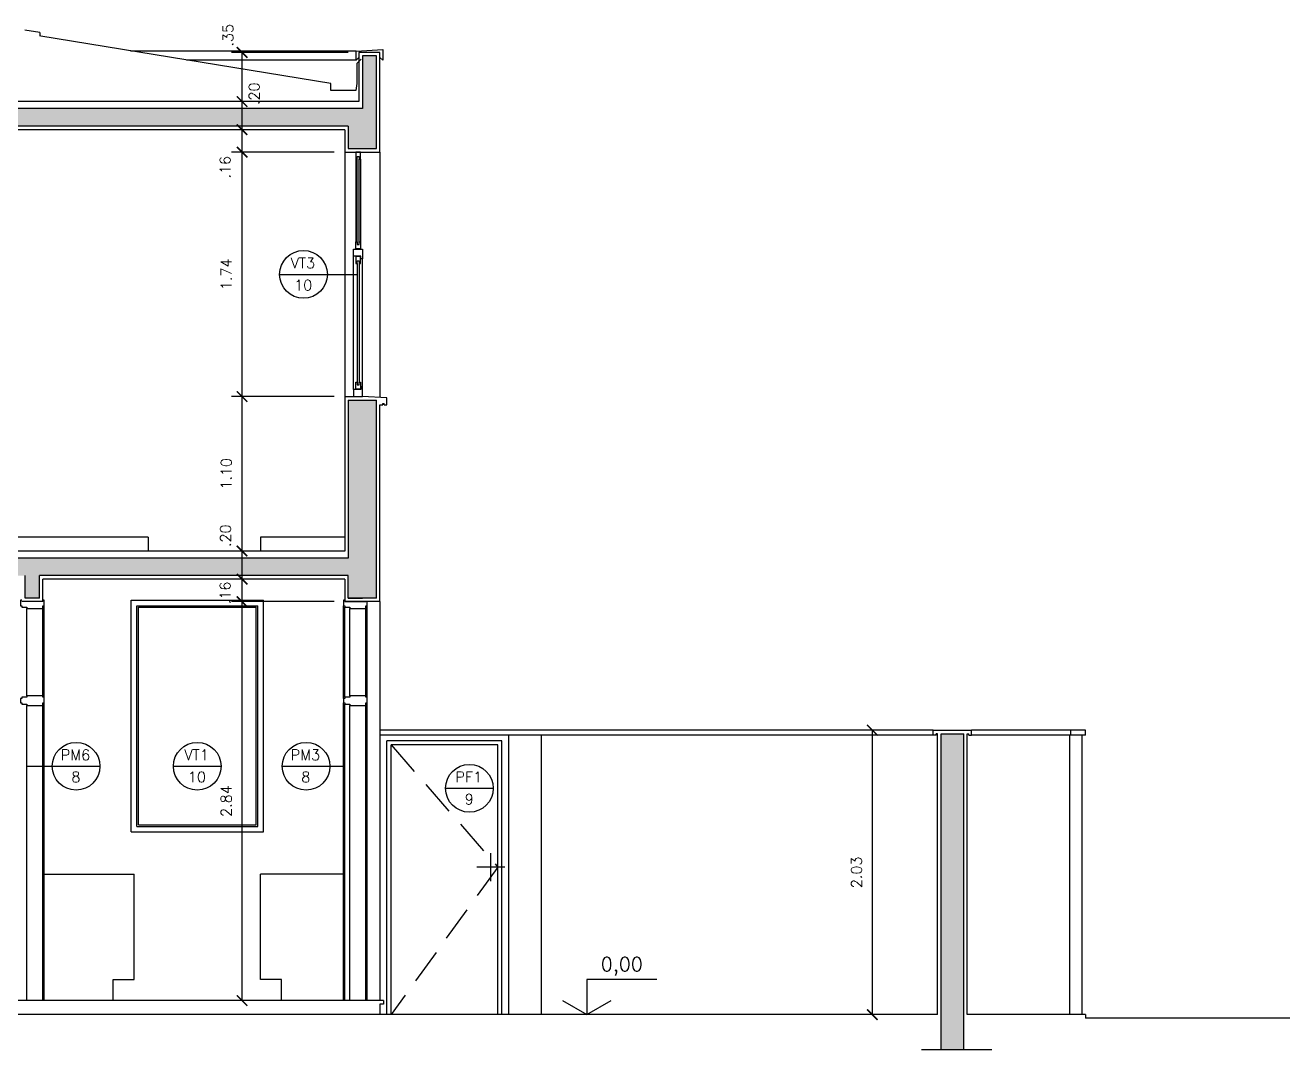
# Model space of a CAD drawing. Header units: millimetres. Extents: x 128 to 761, y 122 to 191.
# Drawn here: x 320.2 to 329.2, y 123.83 to 131.12 of the extents above; entities that cross this region are included whole.
import ezdxf

# ---------------------------------------------------------------- set-up
doc = ezdxf.new("R2010")
doc.units = ezdxf.units.MM
doc.linetypes.add('HIDDEN', pattern=[0.375, 0.25, -0.125])
for name, color, linetype in [('ALV', 5, 'Continuous'), ('CAIX', 2, 'Continuous'), ('CAIXN', 7, 'Continuous'), ('COTAS', 1, 'Continuous'), ('LPROJ', 7, 'HIDDEN'), ('LVISTA', 1, 'Continuous'), ('LVISTA01', 8, 'Continuous'), ('LVISTA02', 1, 'Continuous'), ('NOTAS', 2, 'Continuous'), ('REVEST', 2, 'Continuous'), ('SOLID', 8, 'Continuous')]:
    doc.layers.add(name, color=color, linetype=linetype)
doc.styles.add('60-50', font='romans.shx', dxfattribs={"height": 0.075})
doc.styles.add('80-50', font='romans.shx', dxfattribs={"height": 0.1})
doc.dimstyles.new('50', dxfattribs={"dimtxt": 0.1, "dimasz": 2.5, "dimexe": 1.25, "dimexo": 0.625, "dimgap": 0.075, "dimtad": 1, "dimzin": 0, "dimdsep": 46, "dimtxsty": '60-50', "dimcen": 2.5, "dimclrt": 3, "dimadec": 0, "dimazin": 0, "dimtfac": 1, "dimtmove": 0, "dimatfit": 3, "dimfxl": 1, "dimarcsym": 0})

# ---------------------------------------------------------------- blocks, each defined once
blk = doc.blocks.new('_ARCHTICK')
at = {"color": 0, "linetype": 'ByBlock', "const_width": 0.15}
blk.add_lwpolyline([(-0.5, -0.5), (0.5, 0.5)], dxfattribs=at)
blk = doc.blocks.new('*D315')
at = {"layer": 'COTAS', "color": 0, "lineweight": -2}
for p, q in [((322.4002, 127.0152), (321.6687, 127.0152)), ((321.7437, 124.1752), (321.7437, 127.0152))]:
    blk.add_line(p, q, dxfattribs=at)
at = {"layer": 'DEFPOINTS', "color": 0}
for p in [(321.7437, 127.0152), (322.4752, 127.0152), (321.7437, 124.1752)]:
    blk.add_point(p, dxfattribs=at)
at = {"layer": 'COTAS', "color": 0, "lineweight": -2, "xscale": 0.075, "yscale": 0.075, "zscale": 0.075}
for p, rotation in [((321.7437, 127.0152), 90), ((321.7437, 124.1752), 270)]:
    blk.add_blockref('_ARCHTICK', p, dxfattribs=dict(at, rotation=rotation))
at = {"layer": 'COTAS', "color": 3, "insert": (321.6312, 125.5952), "char_height": 0.075, "attachment_point": 5, "rotation": 90, "style": '60-50'}
blk.add_mtext('2.84', dxfattribs=at)
blk = doc.blocks.new('*D316')
at = {"layer": 'COTAS', "color": 0, "lineweight": -2}
blk.add_line((321.7437, 127.0152), (321.7437, 127.1752), dxfattribs=at)
at = {"layer": 'DEFPOINTS', "color": 0}
for p in [(321.7437, 127.1752), (321.7437, 127.1752), (322.4752, 127.0152)]:
    blk.add_point(p, dxfattribs=at)
at = {"layer": 'COTAS', "color": 0, "lineweight": -2, "xscale": 0.075, "yscale": 0.075, "zscale": 0.075}
for p, rotation in [((321.7437, 127.1752), 90), ((321.7437, 127.0152), 270)]:
    blk.add_blockref('_ARCHTICK', p, dxfattribs=dict(at, rotation=rotation))
at = {"layer": 'COTAS', "color": 3, "insert": (321.6233, 127.0776), "char_height": 0.075, "attachment_point": 5, "rotation": 90, "style": '60-50'}
blk.add_mtext('.16', dxfattribs=at)
blk = doc.blocks.new('*D317')
at = {"layer": 'COTAS', "color": 0, "lineweight": -2}
blk.add_line((321.7437, 127.1752), (321.7437, 127.3752), dxfattribs=at)
at = {"layer": 'DEFPOINTS', "color": 0}
for p in [(321.7437, 127.3752), (321.7437, 127.3752), (321.7437, 127.1752)]:
    blk.add_point(p, dxfattribs=at)
at = {"layer": 'COTAS', "color": 0, "lineweight": -2, "xscale": 0.075, "yscale": 0.075, "zscale": 0.075}
for p, rotation in [((321.7437, 127.3752), 90), ((321.7437, 127.1752), 270)]:
    blk.add_blockref('_ARCHTICK', p, dxfattribs=dict(at, rotation=rotation))
at = {"layer": 'COTAS', "color": 3, "insert": (321.6262, 127.4844), "char_height": 0.075, "attachment_point": 5, "rotation": 90, "style": '60-50'}
blk.add_mtext('.20', dxfattribs=at)
blk = doc.blocks.new('*D318')
at = {"layer": 'COTAS', "color": 0, "lineweight": -2}
for p, q in [((322.4002, 128.4752), (321.6687, 128.4752)), ((321.7437, 127.3752), (321.7437, 128.4752))]:
    blk.add_line(p, q, dxfattribs=at)
at = {"layer": 'DEFPOINTS', "color": 0}
for p in [(321.7437, 128.4752), (322.4752, 128.4752), (321.7437, 127.3752)]:
    blk.add_point(p, dxfattribs=at)
at = {"layer": 'COTAS', "color": 0, "lineweight": -2, "xscale": 0.075, "yscale": 0.075, "zscale": 0.075}
for p, rotation in [((321.7437, 128.4752), 90), ((321.7437, 127.3752), 270)]:
    blk.add_blockref('_ARCHTICK', p, dxfattribs=dict(at, rotation=rotation))
at = {"layer": 'COTAS', "color": 3, "insert": (321.6312, 127.9252), "char_height": 0.075, "attachment_point": 5, "rotation": 90, "style": '60-50'}
blk.add_mtext('1.10', dxfattribs=at)
blk = doc.blocks.new('*D319')
at = {"layer": 'COTAS', "color": 0, "lineweight": -2}
for p, q in [((322.4002, 130.2152), (321.6687, 130.2152)), ((321.7437, 128.4752), (321.7437, 130.2152))]:
    blk.add_line(p, q, dxfattribs=at)
at = {"layer": 'DEFPOINTS', "color": 0}
for p in [(321.7437, 130.2152), (322.4752, 130.2152), (322.4752, 128.4752)]:
    blk.add_point(p, dxfattribs=at)
at = {"layer": 'COTAS', "color": 0, "lineweight": -2, "xscale": 0.075, "yscale": 0.075, "zscale": 0.075}
for p, rotation in [((321.7437, 130.2152), 90), ((321.7437, 128.4752), 270)]:
    blk.add_blockref('_ARCHTICK', p, dxfattribs=dict(at, rotation=rotation))
at = {"layer": 'COTAS', "color": 3, "insert": (321.6312, 129.3452), "char_height": 0.075, "attachment_point": 5, "rotation": 90, "style": '60-50'}
blk.add_mtext('1.74', dxfattribs=at)
blk = doc.blocks.new('*D320')
at = {"layer": 'COTAS', "color": 0, "lineweight": -2}
blk.add_line((321.7437, 130.2152), (321.7437, 130.3752), dxfattribs=at)
at = {"layer": 'DEFPOINTS', "color": 0}
for p in [(321.7437, 130.3752), (321.7437, 130.3752), (322.4752, 130.2152)]:
    blk.add_point(p, dxfattribs=at)
at = {"layer": 'COTAS', "color": 0, "lineweight": -2, "xscale": 0.075, "yscale": 0.075, "zscale": 0.075}
for p, rotation in [((321.7437, 130.3752), 90), ((321.7437, 130.2152), 270)]:
    blk.add_blockref('_ARCHTICK', p, dxfattribs=dict(at, rotation=rotation))
at = {"layer": 'COTAS', "color": 3, "insert": (321.6235, 130.1081), "char_height": 0.075, "attachment_point": 5, "rotation": 90, "style": '60-50'}
blk.add_mtext('.16', dxfattribs=at)
blk = doc.blocks.new('*D321')
at = {"layer": 'COTAS', "color": 0, "lineweight": -2}
blk.add_line((321.7437, 130.3752), (321.7437, 130.5752), dxfattribs=at)
at = {"layer": 'DEFPOINTS', "color": 0}
for p in [(321.7437, 130.5752), (321.7437, 130.5752), (321.7437, 130.3752)]:
    blk.add_point(p, dxfattribs=at)
at = {"layer": 'COTAS', "color": 0, "lineweight": -2, "xscale": 0.075, "yscale": 0.075, "zscale": 0.075}
for p, rotation in [((321.7437, 130.5752), 90), ((321.7437, 130.3752), 270)]:
    blk.add_blockref('_ARCHTICK', p, dxfattribs=dict(at, rotation=rotation))
at = {"layer": 'COTAS', "color": 3, "insert": (321.83, 130.6312), "char_height": 0.075, "attachment_point": 5, "rotation": 90, "style": '60-50'}
blk.add_mtext('.20', dxfattribs=at)
blk = doc.blocks.new('*D322')
at = {"layer": 'COTAS', "color": 0, "lineweight": -2}
for p, q in [((322.5002, 130.9252), (321.6687, 130.9252)), ((321.7437, 130.5752), (321.7437, 130.9252))]:
    blk.add_line(p, q, dxfattribs=at)
at = {"layer": 'DEFPOINTS', "color": 0}
for p in [(321.7437, 130.9252), (322.5752, 130.9252), (321.7437, 130.5752)]:
    blk.add_point(p, dxfattribs=at)
at = {"layer": 'COTAS', "color": 0, "lineweight": -2, "xscale": 0.075, "yscale": 0.075, "zscale": 0.075}
for p, rotation in [((321.7437, 130.9252), 90), ((321.7437, 130.5752), 270)]:
    blk.add_blockref('_ARCHTICK', p, dxfattribs=dict(at, rotation=rotation))
at = {"layer": 'COTAS', "color": 3, "insert": (321.6436, 131.0475), "char_height": 0.075, "attachment_point": 5, "rotation": 90, "style": '60-50'}
blk.add_mtext('.35', dxfattribs=at)
blk = doc.blocks.new('*D329')
at = {"layer": 'COTAS', "color": 0, "lineweight": -2}
for p, q in [((326.5909, 126.1002), (326.1567, 126.1002)), ((326.2317, 124.0752), (326.2317, 126.1002)), ((326.6209, 124.0752), (326.1567, 124.0752))]:
    blk.add_line(p, q, dxfattribs=at)
at = {"layer": 'DEFPOINTS', "color": 0}
for p in [(326.2317, 126.1002), (326.6659, 126.1002), (326.6959, 124.0752)]:
    blk.add_point(p, dxfattribs=at)
at = {"layer": 'COTAS', "color": 0, "lineweight": -2, "xscale": 0.075, "yscale": 0.075, "zscale": 0.075}
for p, rotation in [((326.2317, 126.1002), 90), ((326.2317, 124.0752), 270)]:
    blk.add_blockref('_ARCHTICK', p, dxfattribs=dict(at, rotation=rotation))
at = {"layer": 'COTAS', "color": 3, "insert": (326.1192, 125.0877), "char_height": 0.075, "attachment_point": 5, "rotation": 90, "style": '60-50'}
blk.add_mtext('2.03', dxfattribs=at)

msp = doc.modelspace()

# ---------------------------------------------------------------- hatches: boundary and pattern name
at = {"layer": 'SOLID'}
h = msp.add_hatch(color=256, dxfattribs=at)
h.paths.add_polyline_path([(302.9502, 130.5252), (302.9502, 130.9002), (302.8502, 130.9002), (302.8502, 130.4002), (303.8502, 130.4002), (303.8502, 130.2502), (303.9502, 130.2502), (303.9502, 130.4002), (305.4502, 130.4002), (305.4502, 130.2402), (305.5502, 130.2402), (305.5502, 130.4002), (311.4502, 130.4002), (311.4502, 130.2402), (311.5502, 130.2402), (311.5502, 130.4002), (317.4002, 130.4002), (317.4002, 130.2402), (317.5002, 130.2402), (317.5002, 130.4002), (322.5002, 130.4002), (322.5002, 130.2402), (322.7002, 130.2402), (322.7002, 130.9002), (322.6002, 130.9002), (322.6002, 130.5252)])
h.paths.add_polyline_path([(302.8502, 127.3252), (302.8502, 127.2002), (303.8502, 127.2002), (303.8502, 127.0502), (303.9502, 127.0502), (303.9502, 127.2002), (313.2502, 127.2002), (313.2502, 127.0402), (313.3502, 127.0402), (313.3502, 127.2002), (314.4002, 127.2002), (314.4002, 127.0402), (314.5002, 127.0402), (314.5002, 127.2002), (317.4002, 127.2002), (317.4002, 127.0402), (317.5002, 127.0402), (317.5002, 127.2002), (320.2002, 127.2002), (320.2002, 127.0402), (320.3002, 127.0402), (320.3002, 127.2002), (322.5002, 127.2002), (322.5002, 127.0402), (322.7002, 127.0402), (322.7002, 128.4502), (322.5002, 128.4502), (322.5002, 127.3252)])
msp.add_hatch(color=256, dxfattribs=at).paths.add_polyline_path([(326.883, 126.0752), (326.7209, 126.0752), (326.7209, 123.8252), (326.883, 123.8252)])

# ---------------------------------------------------------------- linework, layer by layer
at = {"layer": 'ALV'}
for p, q in [((322.6002, 130.9002), (322.6002, 130.5252)), ((322.7002, 130.9002), (322.6002, 130.9002)), ((322.7002, 130.2402), (322.7002, 130.9002)), ((322.6002, 130.5252), (302.9502, 130.5252)), ((322.5002, 130.4002), (317.5002, 130.4002)), ((322.5002, 130.4002), (322.5002, 130.2402)), ((322.5002, 130.2402), (322.7002, 130.2402)), ((322.5002, 128.4502), (322.5002, 127.3252)), ((322.5002, 128.4502), (322.7002, 128.4502)), ((322.7002, 127.0402), (322.7002, 128.4502)), ((322.5002, 127.3252), (302.8502, 127.3252)), ((320.2002, 127.0402), (320.2002, 127.2002)), ((322.5002, 127.2002), (320.3002, 127.2002)), ((320.3002, 127.0402), (320.3002, 127.2002)), ((322.5002, 127.0402), (322.5002, 127.2002)), ((320.3002, 127.0402), (320.2002, 127.0402)), ((322.7002, 127.0402), (322.5002, 127.0402)), ((322.5002, 127.0402), (322.6002, 127.0402)), ((326.7209, 123.8252), (326.7209, 126.0752)), ((326.7209, 126.0752), (326.883, 126.0752)), ((326.883, 123.8252), (326.883, 126.0752))]:
    msp.add_line(p, q, dxfattribs=at)
at = {"layer": 'CAIX', "color": 1}
for p, q in [((322.4752, 130.2152), (322.4752, 128.4752)), ((322.7252, 130.2152), (322.7252, 128.4689)), ((322.5527, 130.1652), (322.5527, 129.5779)), ((322.5877, 130.1652), (322.5877, 129.5779)), ((322.5375, 128.5252), (322.5375, 129.4752)), ((322.6002, 128.5452), (322.6002, 129.4552))]:
    msp.add_line(p, q, dxfattribs=at)
at = {"layer": 'CAIX'}
for p, q in [((322.5627, 129.5779), (322.5627, 130.1652)), ((322.5777, 129.5779), (322.5777, 130.1652)), ((322.5627, 129.4224), (322.5627, 128.5779)), ((322.5777, 129.4224), (322.5777, 128.5779)), ((320.2102, 126.3452), (320.2102, 126.9652)), ((322.4752, 126.3352), (322.4752, 126.9752)), ((322.5102, 126.3452), (322.5102, 126.9652)), ((320.2102, 124.1752), (320.2102, 126.2752)), ((322.4752, 124.1752), (322.4752, 126.2852)), ((322.5102, 124.1752), (322.5102, 126.2752))]:
    msp.add_line(p, q, dxfattribs=at)
for points in [[(322.5752, 130.8902), (322.5552, 130.8702), (322.5552, 130.9352), (322.7452, 130.9452), (322.7452, 130.8702), (322.7252, 130.8902)], [(322.5912, 130.8765), (322.5612, 130.8465), (322.5612, 130.7039), (322.5536, 130.6545)], [(322.6002, 128.4752), (322.6002, 128.5452), (322.5902, 128.5452), (322.5902, 128.5252), (322.5375, 128.5252), (322.5375, 128.4752)], [(320.1752, 127.0252), (320.1652, 127.0252), (320.1652, 126.9852), (320.1752, 126.9852), (320.1752, 126.9752), (320.2102, 126.9752), (320.2102, 126.9652), (320.3252, 126.9652), (320.3252, 126.9852), (320.3352, 126.9852), (320.3352, 127.0252), (320.3252, 127.0252)], [(322.4752, 127.0252), (322.4652, 127.0252), (322.4652, 126.9852), (322.4752, 126.9852), (322.4752, 126.9752), (322.5102, 126.9752), (322.5102, 126.9652), (322.6252, 126.9652), (322.6252, 126.9852), (322.6352, 126.9852), (322.6352, 127.0152)]]:
    msp.add_lwpolyline(points, dxfattribs=at)
for points in [[(322.5527, 130.2152), (322.5527, 130.1652), (322.5627, 130.1652), (322.5627, 130.1852), (322.5777, 130.1852), (322.5777, 130.1652), (322.5877, 130.1652), (322.5877, 130.2152)], [(322.5527, 129.5279), (322.5527, 129.5779), (322.5627, 129.5779), (322.5627, 129.5579), (322.5777, 129.5579), (322.5777, 129.5779), (322.5877, 129.5779), (322.5877, 129.5279)], [(322.6002, 129.5252), (322.6002, 129.4552), (322.5902, 129.4552), (322.5902, 129.4752), (322.5375, 129.4752), (322.5375, 129.5252)], [(322.5527, 129.4724), (322.5527, 129.4224), (322.5627, 129.4224), (322.5627, 129.4424), (322.5777, 129.4424), (322.5777, 129.4224), (322.5877, 129.4224), (322.5877, 129.4724)], [(322.5527, 128.5279), (322.5527, 128.5779), (322.5627, 128.5779), (322.5627, 128.5579), (322.5777, 128.5579), (322.5777, 128.5779), (322.5877, 128.5779), (322.5877, 128.5279)], [(320.2102, 126.3352), (320.1752, 126.3352), (320.1752, 126.3252), (320.1652, 126.3252), (320.1652, 126.2952), (320.1752, 126.2952), (320.1752, 126.2852), (320.2102, 126.2852), (320.2102, 126.2752), (320.3252, 126.2752), (320.3252, 126.2952), (320.3352, 126.2952), (320.3352, 126.3352), (320.3252, 126.3352), (320.3252, 126.3452), (320.2102, 126.3452)], [(322.5102, 126.3352), (322.4752, 126.3352), (322.4752, 126.3252), (322.4652, 126.3252), (322.4652, 126.2952), (322.4752, 126.2952), (322.4752, 126.2852), (322.5102, 126.2852), (322.5102, 126.2752), (322.6252, 126.2752), (322.6252, 126.2952), (322.6352, 126.2952), (322.6352, 126.3352), (322.6252, 126.3352), (322.6252, 126.3452), (322.5102, 126.3452)]]:
    msp.add_lwpolyline(points, close=True, dxfattribs=at)
at = {"layer": 'CAIXN', "color": 8, "ltscale": 0.5}
for p, q in [((322.0112, 129.3452), (322.5627, 129.3452)), ((320.2102, 125.8432), (320.7321, 125.8432)), ((321.2545, 125.8432), (321.5945, 125.8432)), ((322.0295, 125.8432), (322.4752, 125.8432)), ((323.1926, 125.6861), (323.5326, 125.6861))]:
    msp.add_line(p, q, dxfattribs=at)
for centre in [(322.1812, 129.3452), (320.5621, 125.8432), (321.4245, 125.8432), (322.1995, 125.8432), (323.3626, 125.6861)]:
    msp.add_circle(centre, 0.17, dxfattribs=at)
at = {"layer": 'LPROJ'}
for p, q in [((322.8052, 125.9952), (323.5644, 125.1252)), ((323.5644, 125.1252), (322.8052, 124.0752))]:
    msp.add_line(p, q, dxfattribs=at)
at = {"layer": 'LVISTA', "color": 2}
for p, q in [((322.3752, 130.6545), (322.3752, 130.7043)), ((322.5536, 130.6545), (322.3752, 130.6545))]:
    msp.add_line(p, q, dxfattribs=at)
at = {"layer": 'LVISTA01'}
for p, q in [((322.5552, 130.9351), (320.9484, 130.9351)), ((322.5552, 130.8702), (321.3478, 130.8702)), ((320.3252, 125.0752), (320.9752, 125.0752)), ((320.9752, 124.3252), (320.9752, 125.0752)), ((321.8752, 124.3252), (321.8752, 125.0752)), ((322.4752, 125.0752), (321.8752, 125.0752)), ((320.8252, 124.3252), (320.9752, 124.3252)), ((320.8252, 124.1752), (320.8252, 124.3252)), ((322.0252, 124.3252), (321.8752, 124.3252)), ((322.0252, 124.1752), (322.0252, 124.3252))]:
    msp.add_line(p, q, dxfattribs=at)
at = {"layer": 'LVISTA02', "color": 2}
for p, q in [((320.3027, 131.0676), (320.1967, 131.0848)), ((320.3027, 131.0676), (320.3027, 131.0401)), ((322.3752, 130.7043), (320.3097, 131.0401))]:
    msp.add_line(p, q, dxfattribs=at)
at = {"layer": 'LVISTA02'}
for p, q in [((321.0752, 127.4752), (319.6752, 127.4752)), ((321.0752, 127.4752), (321.0752, 127.3752)), ((322.4752, 127.4752), (321.8752, 127.4752)), ((321.8752, 127.4752), (321.8752, 127.3752)), ((320.3252, 126.3452), (320.3252, 126.9652)), ((320.3352, 126.3352), (320.3352, 126.9852)), ((320.9552, 125.3752), (320.9552, 127.0252)), ((320.9552, 127.0252), (321.8952, 127.0252)), ((320.9952, 125.4152), (320.9952, 126.9852)), ((320.9952, 126.9852), (321.8552, 126.9852)), ((321.0052, 125.4252), (321.0052, 126.9752)), ((321.0052, 126.9752), (321.8452, 126.9752)), ((321.8452, 125.4252), (321.8452, 126.9752)), ((321.8552, 125.4152), (321.8552, 126.9852)), ((321.8952, 125.3752), (321.8952, 127.0252)), ((322.4652, 126.3252), (322.4652, 126.9852)), ((322.6252, 126.3452), (322.6252, 126.9652)), ((322.6352, 126.3352), (322.6352, 126.9852)), ((322.7252, 127.0152), (322.7252, 124.1752)), ((320.3252, 124.1752), (320.3252, 126.2752)), ((320.3352, 124.1752), (320.3352, 126.2952)), ((322.4652, 124.1752), (322.4652, 126.2952)), ((322.6252, 124.1752), (322.6252, 126.2752)), ((322.6352, 124.1752), (322.6352, 126.2952)), ((326.6659, 126.1002), (322.7252, 126.1002)), ((325.5474, 126.0652), (322.7252, 126.0652)), ((323.6444, 124.0752), (323.6444, 126.0652)), ((323.8752, 124.0752), (323.8752, 126.0652)), ((326.6659, 126.0652), (325.5474, 126.0652)), ((327.7502, 126.1002), (326.938, 126.1002)), ((327.7502, 126.0652), (326.938, 126.0652)), ((327.6373, 124.0752), (327.6373, 126.0652)), ((327.6456, 126.0652), (327.6456, 126.1002)), ((327.7252, 124.0752), (327.7252, 126.0652)), ((327.7502, 126.0652), (327.7502, 126.1002)), ((322.7752, 124.0752), (322.7752, 126.0252)), ((323.5944, 126.0252), (322.7752, 126.0252)), ((322.8052, 124.0752), (322.8052, 125.9952)), ((323.5644, 125.9952), (322.8052, 125.9952)), ((323.5644, 124.0752), (323.5644, 125.9952)), ((323.5944, 124.0752), (323.5944, 126.0252)), ((321.0052, 125.4252), (321.8452, 125.4252)), ((320.9552, 125.3752), (321.8952, 125.3752)), ((320.9952, 125.4152), (321.8552, 125.4152)), ((322.7252, 124.0752), (302.8252, 124.0752))]:
    msp.add_line(p, q, dxfattribs=at)
at = {"layer": 'NOTAS'}
for p, q in [((323.5144, 125.0252), (323.5144, 125.2252)), ((323.6144, 125.1252), (323.4144, 125.1252)), ((327.0833, 123.8252), (326.5826, 123.8252))]:
    msp.add_line(p, q, dxfattribs=at)
msp.add_lwpolyline([(324.6976, 124.3252), (324.1976, 124.3252), (324.1976, 124.0752)], dxfattribs=at)
at = {"layer": 'NOTAS', "color": 3}
msp.add_lwpolyline([(324.0244, 124.1752), (324.1976, 124.0752), (324.3708, 124.1752)], dxfattribs=at)
at = {"layer": 'REVEST'}
for p, q in [((322.5752, 130.9252), (322.5752, 130.5752)), ((322.7252, 130.9252), (322.5752, 130.9252)), ((322.7252, 130.2152), (322.7252, 130.9252)), ((322.5752, 130.5752), (302.9752, 130.5752)), ((322.4752, 130.3752), (317.5252, 130.3752)), ((322.4752, 130.3752), (322.4752, 130.2152)), ((322.4752, 130.2152), (322.7252, 130.2152)), ((322.4752, 128.4752), (322.6002, 128.4752)), ((322.4752, 128.4752), (322.4752, 127.3752)), ((322.7752, 128.4664), (322.6002, 128.4752)), ((322.7252, 127.0152), (322.7252, 128.4164)), ((322.7252, 128.4164), (322.7452, 128.4164)), ((322.7452, 128.4164), (322.7452, 128.4264)), ((322.7452, 128.4264), (322.7552, 128.4264)), ((322.7552, 128.4164), (322.7552, 128.4264)), ((322.7552, 128.4164), (322.7752, 128.4164)), ((322.7752, 128.4164), (322.7752, 128.4664)), ((322.4752, 127.3752), (303.8002, 127.3752)), ((322.4752, 127.1752), (320.3252, 127.1752)), ((320.3252, 127.0152), (320.3252, 127.1752)), ((322.4752, 127.1752), (322.4752, 127.0152)), ((320.3252, 127.0152), (320.1752, 127.0152)), ((322.7252, 127.0152), (322.4752, 127.0152)), ((322.4752, 127.0152), (322.6252, 127.0152)), ((326.6659, 126.1002), (326.938, 126.1002)), ((326.6659, 126.0652), (326.6659, 126.1002)), ((326.6859, 126.0652), (326.6659, 126.0652)), ((326.6859, 126.0652), (326.6859, 126.0752)), ((326.6959, 126.0752), (326.6859, 126.0752)), ((326.6959, 124.0752), (326.6959, 126.0752)), ((326.908, 124.0752), (326.908, 126.0752)), ((326.908, 126.0752), (326.918, 126.0752)), ((326.918, 126.0652), (326.918, 126.0752)), ((326.918, 126.0652), (326.938, 126.0652)), ((326.938, 126.0652), (326.938, 126.1002)), ((322.7502, 124.1752), (303.8002, 124.1752)), ((322.7502, 124.1752), (322.7502, 124.1502)), ((322.7252, 124.1502), (322.7252, 124.0752)), ((322.7502, 124.1502), (322.7252, 124.1502)), ((326.6959, 124.0752), (322.7252, 124.0752)), ((327.7502, 124.0752), (326.908, 124.0752)), ((327.7502, 124.0752), (327.7502, 124.0502)), ((329.2036, 124.0502), (327.7502, 124.0502))]:
    msp.add_line(p, q, dxfattribs=at)

# ---------------------------------------------------------------- texts
at = {"layer": 'CAIXN', "color": 2, "ltscale": 0.5, "char_height": 0.075, "attachment_point": 5, "style": '60-50'}
for s, insert in [('VT3', (322.1766, 129.426)), ('10', (322.1794, 129.2683)), ('PM6', (320.5575, 125.924)), ('VT1', (321.4199, 125.924)), ('PM3', (322.1949, 125.924)), ('8', (320.5603, 125.7664)), ('10', (321.4227, 125.7664)), ('8', (322.1977, 125.7664)), ('PF1', (323.358, 125.767)), ('9', (323.3608, 125.6093))]:
    msp.add_mtext(s, dxfattribs=dict(at, insert=insert))
at = {"layer": 'NOTAS', "color": 3, "style": '80-50'}
msp.add_text('0,00', height=0.1, dxfattribs=at).set_placement((324.2978, 124.3843))

# ---------------------------------------------------------------- dimensions: what is measured, and where the dimension line sits
at = {"layer": 'COTAS'}
for base, p1, p2, picture, middle in [((321.7437, 130.9252), (321.7437, 130.5752), (322.5752, 130.9252), '*D322', (321.6436, 131.0475)), ((321.7437, 130.5752), (321.7437, 130.3752), (321.7437, 130.5752), '*D321', (321.83, 130.6312)), ((321.7437, 130.3752), (322.4752, 130.2152), (321.7437, 130.3752), '*D320', (321.6235, 130.1081)), ((321.7437, 127.3752), (321.7437, 127.1752), (321.7437, 127.3752), '*D317', (321.6262, 127.4844)), ((321.7437, 127.1752), (322.4752, 127.0152), (321.7437, 127.1752), '*D316', (321.6233, 127.0776))]:
    dim = msp.add_linear_dim(base=base, p1=p1, p2=p2, angle=90, dimstyle='50', override={"dimasz": 0.075, "dimexe": 0.075, "dimexo": 0.075, "dimzin": 4, "dimblk1": 'ARCHTICK', "dimblk2": 'ARCHTICK', "dimsah": 1, "dimse1": 1, "dimtofl": 0, "dimtmove": 2}, dxfattribs=at)
    dim.commit()
    dim.dimension.update_dxf_attribs({"geometry": picture, "text_midpoint": middle, "dimtype": 160})
for base, p1, p2, override, picture, middle in [((321.7437, 130.2152), (322.4752, 128.4752), (322.4752, 130.2152), {"dimasz": 0.075, "dimexe": 0.075, "dimexo": 0.075, "dimzin": 4, "dimblk1": 'ARCHTICK', "dimblk2": 'ARCHTICK', "dimsah": 1, "dimse1": 1, "dimtofl": 0, "dimtmove": 2}, '*D319', (321.6312, 129.3452)), ((321.7437, 128.4752), (321.7437, 127.3752), (322.4752, 128.4752), {"dimasz": 0.075, "dimexe": 0.075, "dimexo": 0.075, "dimzin": 4, "dimblk1": 'ARCHTICK', "dimblk2": 'ARCHTICK', "dimsah": 1, "dimse1": 1, "dimtofl": 0, "dimtmove": 2}, '*D318', (321.6312, 127.9252)), ((321.7437, 127.0152), (321.7437, 124.1752), (322.4752, 127.0152), {"dimasz": 0.075, "dimexe": 0.075, "dimexo": 0.075, "dimzin": 4, "dimblk1": 'ARCHTICK', "dimblk2": 'ARCHTICK', "dimsah": 1, "dimtofl": 0, "dimtmove": 2}, '*D315', (321.6312, 125.5952)), ((326.2316896404, 126.1001620173), (326.6958851263, 124.0751620173), (326.6658851263, 126.1001620173), {"dimasz": 0.075, "dimexe": 0.075, "dimexo": 0.075, "dimzin": 4, "dimblk1": 'ARCHTICK', "dimblk2": 'ARCHTICK', "dimsah": 1, "dimtofl": 0, "dimtmove": 2}, '*D329', (326.1191896404, 125.0876620173))]:
    dim = msp.add_linear_dim(base=base, p1=p1, p2=p2, angle=90, dimstyle='50', override=override, dxfattribs=at)
    dim.commit()
    dim.dimension.update_dxf_attribs({"geometry": picture, "text_midpoint": middle})

doc.saveas('drawing.dxf')
